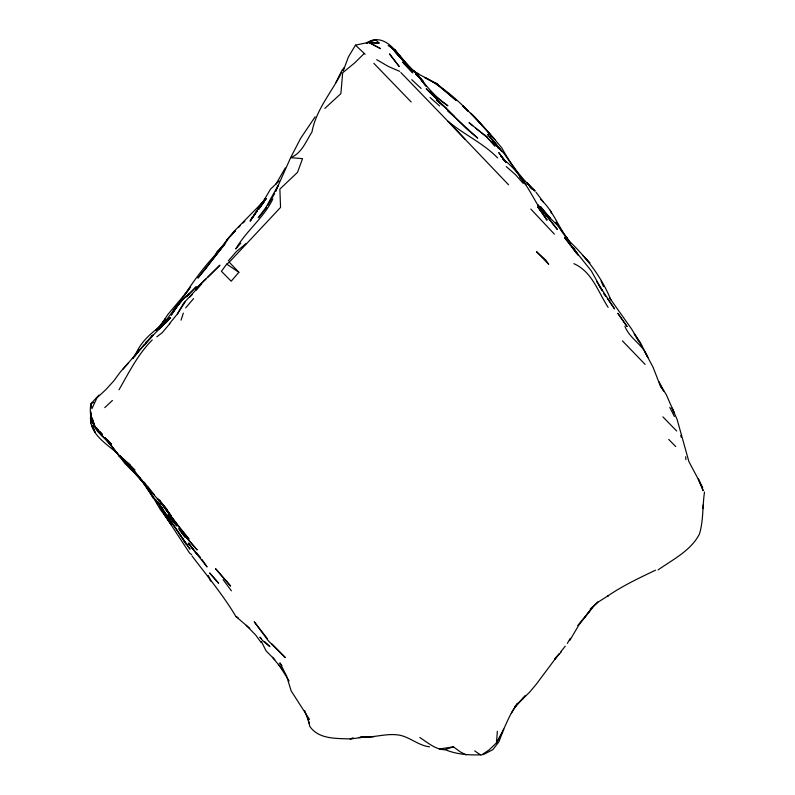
<?xml version="1.0" encoding="UTF-8"?>
<svg xmlns="http://www.w3.org/2000/svg" width="795" height="795" viewBox="0 0 795 795"><rect width="100%" height="100%" fill="white"/><g stroke="black" fill="none" stroke-linecap="round" stroke-linejoin="round"><path stroke-width="1.19" d="M90.6 419.064C90.719 434.527 106.59 444.017 117.054 453.071M658.101 569.896C672.779 559.551 690.766 550.736 699.381 534.19C703.605 520.506 702.363 505.978 704.519 492.035M497.372 731.251L496.438 742.928L489.104 749.953L481.074 755.25L474.685 750.907M90.978 415.755L90.481 419.104L94.049 424.689M90.928 416.878L90.481 419.104L90.65 411.641L91.057 414.086M91.465 419.422L90.57 423L91.534 419.591M703.088 508.631L703.158 504.875M181.061 320.166L183.337 313.121M503.831 729.164L496.438 742.928C504.577 730.267 508.174 715.411 517.555 703.406M297.747 171.73L302.547 158.652L290.632 157.678L275.517 191.585L278.041 185.623L265.669 207.843L258.236 217.711M343.251 70.775L348.389 57.002L355.464 45.146L368.323 42.423L366.376 43.516M502.37 732.742L502.678 731.986L498.932 741.745L492.91 749.615L483.33 754.604M570.254 638.345L567.352 643.443M335.917 82.541L342.079 70.109L344.255 67.754L342.635 70.695M119.012 389.779C128.939 372.517 138.062 354.014 152.262 339.932M135.001 355.822C140.218 342.218 151.477 332.389 163.204 324.39M169.405 323.764L177.464 313.856L185.344 301.643M285.266 167.974L275.825 184.38M267.826 205.368L274.663 193.483M272.834 198.979C263.771 217.9 246.251 230.818 235.777 248.905L240.766 243.151M341.413 72.842C331.426 92.558 316.102 109.69 311.968 131.99C305.747 141.54 302.09 153.028 290.632 157.678L300.649 138.31L315.168 116.795M177.464 313.856L183.645 303.134L201.622 283.765L196.156 290.235M258.892 208.986L270.489 189.15L279.105 181.022M213.885 257.163L217.134 251.955L225.601 243.031L224.2 244.82M258.892 209.015L265.152 199.028L257.918 208.22L261.664 203.878M511.354 713.234L517.565 703.386M156.377 330.213L165.449 318.666L163.015 322.293M559.213 653.53L536.148 684.406L529.549 692.236L514.892 706.586L523.845 697.404L522.236 699.441L524.958 695.685M135.18 355.762L139.463 349.323L132.477 358.625L144.73 344.245L132.596 358.297M161.802 324.112L160.59 325.93L167.666 314.701L187.938 290.622M569.757 640.502L578.8 625.138L591.748 608.423L577.736 625.516M173.171 310.438L180.853 301.762L172.376 312.783L179.153 303.173L171.323 314.959L179.153 303.173L189.15 293.584C177.156 303.63 169.275 317.145 159.199 328.862L163.045 324.559M556.768 656.282L554.592 659.452L561.479 651.681M214.64 256.666L216.787 253.685M222.62 246.41L227.708 239.861M260.561 206.799L264.049 202.039L256.308 211.182L250.147 221.199L257.262 210.804L250.345 220.285L255.384 213.756M226.714 264.129L221.408 271.284L231.196 281.221L238.868 272.288L229.248 262.191L226.714 264.129L238.868 272.288M565.265 646.196L560.853 651.701M259.786 206.77L262.032 203.838M515.647 706.417L523.845 697.404M174.671 308.768L190.621 286.836L184.142 295.68C194.934 278.836 206.968 262.986 221.169 248.775L212.951 258.723L227.459 239.215L235.25 230.977L226.585 240.338L233.879 231.514L266.146 198.671L263.155 202.149M206.283 267.975L220.066 249.829L197.885 278.091L206.283 267.975L205.16 269.306M238.798 227.31L240.279 225.412M598.247 601.577L594.064 605.591L584.852 617.248M259.16 216.985L266.703 207.376M265.629 198.472L259.21 206.591L266.146 198.671M167.069 320.216L164.913 322.8L169.216 317.622L162.269 325.115M169.892 323.585L162.25 332.648L156.844 336.832M122.698 369.456L138.012 351.748M185.642 307.913L193.592 298.562M228.294 260.909L236.373 251.568L246.003 243.618M165.986 322.78L170.637 317.493L145.644 342.804L151.696 337.11M165.35 321.975L168.997 317.891L160.779 327.003M128.492 362.908L120.592 371.682L113.586 381.143L105.685 389.808L97 397.808L91.932 408.69L91.087 403.562L98.977 395.085M229.248 262.191L280.546 207.425L279.87 189.091L297.429 172.436M189.578 297.33L192.122 294.736M157.291 329.299L165.151 321.418L156.198 329.925M365.114 54.318L364.269 53.454L354.649 62.924L342.675 72.782L340.886 93.611L324.857 108.388M223.981 245.377L217.134 251.955L222.65 247.146M205.875 279.115L195.56 289.042L219.937 265.172L207.604 277.455M594.064 605.591L590.238 609.199L598.238 602.014L608.374 595.624L607.648 596.081C622.704 585.746 639.071 578.025 655.537 570.204M104.751 407.626L112.433 400.451M243.002 222.978L244.82 221.358M156.188 330.064L163.303 324.37M367.24 42.592L379.106 43.059L375.737 39.919L366.604 42.97C380.646 33.728 393.048 45.842 400.133 57.528L390.693 46.587M366.604 42.97L372.04 40.555L375.737 39.919M93.75 402.439L91.087 403.562C87.013 420.307 99.405 434.438 111.469 444.157L107.096 439.605M359.072 737.611L361 736.975L373.978 736.568L366.257 736.836L350.774 738.952C336.573 738.307 318.636 739.579 309.692 726.213L308.241 719.445M352.414 738.187L350.158 738.952L353.358 738.008M419.84 737.512C427.481 742.431 435.054 749.317 444.594 749.774L453.448 746.823L460.216 751.841L466.178 754.912M439.337 749.009L453.448 746.823M480.101 754.833C468.315 755.24 456.072 754.276 445.101 749.606M366.257 736.836L361 736.975C374.833 738.128 388.328 732.076 402.091 735.782C411.651 738.644 419.402 745.65 429.558 746.843M369.287 42.592L380.427 48.594L369.287 42.592L379.106 43.059M92.071 425.395L94.963 432.132L93.214 427.71M399.696 71.361L388.367 66.472L376.711 59.655M392.472 48.634L394.658 49.618L409.495 67.605L418.289 74.988L410.27 68.3M191.993 555.914C207.028 575.838 223.117 594.998 235.916 616.523L238.102 617.635M573.891 263.662C592.096 271.681 598.019 291.864 608.135 307.327M389.331 46.11L392.452 48.107L423.139 81.199L420.535 78.745M388.189 45.494L394.33 49.558M412.605 70.189L419.333 74.77L411.83 69.692M191.694 554.602L189.687 553.24L164.396 514.623L159.497 505.749L165.559 515.816M534.956 190.919L531.537 188.286L526.807 182.532L534.956 190.919C521.619 178.666 510.469 163.889 501.754 147.85C489.561 133.113 476.771 118.733 462.66 105.785L468.394 111.37C455.774 97.964 441.016 85.82 424.58 77.443L437.359 84.071L456.28 100.617L434.974 82.74L437.359 84.071L414.374 71.858L416.391 73.339L410.23 68.251M475.48 128.075L487.335 137.426L495.076 146.111L487.991 138.479M446.075 108.1L436.505 100.19L446.075 108.1L454.67 116.895L447.853 110.843L477.696 138.151L465.641 127.955L455.515 117.749M157.42 498.902L167.258 509.804L150.066 490.455L131.9 467.728L121.903 457.612L130.072 465.204L119.21 455.913L127.985 463.028L134.981 469.984M472.707 125.739L469.01 122.629L487.335 137.426L484.841 135.09M235.916 616.523L249.739 628.338M506.216 166.582L515.329 174.483L523.269 183.466M443.64 106.123L426.239 88.662L454.67 116.895M430.095 97.537L439.605 105.924M119.21 455.913L125.411 461.398L121.049 457.135M395.334 52.212L404.923 62.646L394.658 49.618L402.131 58.611M497.65 157.976C482.933 142.712 463.306 134.365 447.347 120.671L400.869 72.534M566.438 238.43C585.19 256.03 601.08 275.676 610.848 299.874L609.586 297.936L631.637 329.06L641.714 346.034M411.731 79.669L421.131 88.444M416.212 74.67L418.806 77.115M355.464 45.146L364.269 53.454M261.535 638.723L259.866 637.153L262.589 640.551L269.873 646.603L264.874 641.873M584.941 257.699L587.714 260.651M531.974 189.111L529.48 186.666M430.105 90.918L436.067 96.732L447.933 105.815C435.441 97.636 426.458 85.721 416.838 74.591L425.325 85.005M547.288 215.316L550.249 218.198L540.55 206.65L547.288 215.316L558.02 225.84M465.025 139.205L448.052 121.406L508.581 184.808M272.029 644.02L285.335 657.584L268.243 640.7L254.271 621.839L267.289 638.574M274.802 659.731L266.017 650.827L261.446 641.545M582.695 255.394L590.039 262.857M668.724 439.426L675.73 446.561M140.715 479.166L124.944 463.584L111.648 445.955M662.911 416.878L676.644 430.989M246.192 625.307L255.672 635.036L261.187 642.638M373.839 63.312L411.164 101.969M622.406 340.866L645.123 364.408M554.383 234.147L530.831 209.065M117.551 453.726L129.058 466.128L119.836 455.525M139.99 478.352L134.554 472.518L143.339 482.446L141.54 480.021L149.003 491.31L163.522 510.37L157.45 501.764L163.164 509.853M489.76 133.848L475.172 117.312L470.71 113.218L494.937 139.453M519.582 176.987L525.873 184.738L504.368 153.982L487.514 134.305L489.7 136.879M505.292 161.623L502.877 159C523.885 174.522 532.859 199.177 546.95 219.977L538.006 207.137M540.66 199.475C552.714 210.079 557.722 225.651 567.193 238.232L565.861 236.284L569.071 240.835M100.17 431.923L102.476 434.477M131.97 468.593L149.221 489.66L120.86 457.105M139.523 477.884L143.358 482.197M102.207 434.438L96.235 427.7L97.954 429.717M405.47 63.61L395.761 51.794M104.93 437.687L107.255 440.341L105.457 438.224M193.414 549.097L188.236 543.134L207.068 566.954L201.99 559.481M143.478 482.396L141.192 479.743L144.968 484.413M272.526 657.296L282.583 669.708M506.236 162.24L500.761 155.82L505.222 161.355M154.379 494.868L147.025 485.795M156.605 502.559L158.155 504.378M491.151 138.598L496.905 145.485M121.277 457.344L124.149 460.802M196.325 552.515L200.638 557.683M499.031 148.079L501.864 151.547L492.811 140.109L496.776 145.525M124.736 460.265L126.971 463.028M571.367 246.559L578.273 255.145L568.912 242.654L576.723 253.625M109.889 444.425C104.443 436.982 94.645 431.566 92.846 421.946L93.244 423.397L92.011 421.072L94.158 424.113M142.583 481.382L147.234 487.206M141.54 480.021L145.097 484.523M137.575 475.42L144.7 484.473L143.04 482.098L153.634 498.515L149.42 491.052M120.045 455.774L123.076 459.609M607.31 298.443L614.565 308.917L596.469 281.321M425.365 85.035L420.376 78.596L426.11 86.456M223.087 579.605L231.405 590.824M169.454 514.156L158.215 499.111L175.218 522.633L189.051 539.169L171.581 517.098L177.533 525.207L171.909 517.466M143.915 481.909L146.061 484.712M147.482 486.58L148.913 488.458M105.785 438.86L119.32 456.052L105.099 438.015M570.611 245.566L564.639 237.665L591.341 270.946L602.312 290.781L599.062 285.564M506.017 162.18L498.753 152.6L505.809 162.101M535.999 192.191L543.482 202.139M162.727 504.298L171.561 516.313M170.18 515.11L171.213 516.502M603.673 293.643L605.78 296.495M564.172 234.903L568.037 240.16M155.423 499.449L190.025 549.196L159.775 504.755M164.873 507.13L171.104 515.677M289.092 680.878L278.508 664.203M281.927 665.703L279.88 662.871L286.518 675.859L291.169 690.915L309.493 719.465M159.835 500.194L168.898 513.6M570.671 243.677L555.735 222.183L562.89 233.144M166.95 517.823L168.351 519.821L160.461 509.764L149.47 491.201M540.322 210.307L537.867 206.76L546.95 219.977M184.202 541.176L186.189 544.138L180.038 534.936M661.837 388.129L663.716 391.041L659.005 381.61M577.061 253.535L573.165 247.444L577.11 253.615M660.377 385.277L666.24 394.539L677.101 419.432L688.897 461.597L702.71 487.524M158.265 502.41L162.687 509.625M638.395 340.658L634.281 333.731L640.402 342.615L647.846 357.492C643.374 344.782 629.64 338.75 624.91 326.298M645.123 352.463L652.943 366.952L661.003 387.602M669.797 407.388L674.389 416.52M674.438 413.211L672.143 408.133L673.961 412.684M208.24 575.471L210.685 581.006L209.771 578.879M601.09 281.042L603.534 286.627M92.021 425.385L93.89 429.866M93.025 422.165L94.068 424.888L93.78 422.483M550.369 210.258L551.551 213.537M304.674 710.571L309.474 723.897M90.481 413.37L91.872 418.975L91.465 416.53M680.778 435.352L681.216 437.28M92.379 418.21L94.009 426.279L93.005 420.585M92.916 420.535L93.661 425.057M685.658 456.757L685.906 459.629M151.845 336.047L144.253 345.209L152.938 335.083L151.845 336.047M165.708 322.432L161.783 326.715L165.708 322.432M196.146 286.866L186.358 296.724L196.146 286.866M545.589 259.876L536.516 251.697L548.689 264.268L545.589 259.876M421.33 79.262L416.103 74.501L421.33 79.262M404.367 63.928L402.608 62.099L412.804 72.852L404.367 63.928M230.54 585.955L215.684 568.862L230.54 585.955M187.968 539.249L178.796 528.645L184.977 537.072L180.197 530.603L197.21 549.971L187.968 539.249M216.071 580.33L209.632 572.937L218.655 583.311L216.071 580.33M557.245 229.338L538.026 205.011L557.245 229.338M176.669 525.773L168.053 514.971L176.669 525.773M196.892 554.006L188.465 543.353L196.922 554.045M399.08 66.373L389.61 54.06L399.08 66.373M491.956 139.373L489.889 136.641L498.664 148.516L491.956 139.373M627.007 326.437L617.864 313.369L627.007 326.437M171.472 524.958L164.396 514.623L171.472 524.958M700.902 484.94L698.288 478.809L703.227 490.734L700.902 484.94"/></g></svg>
